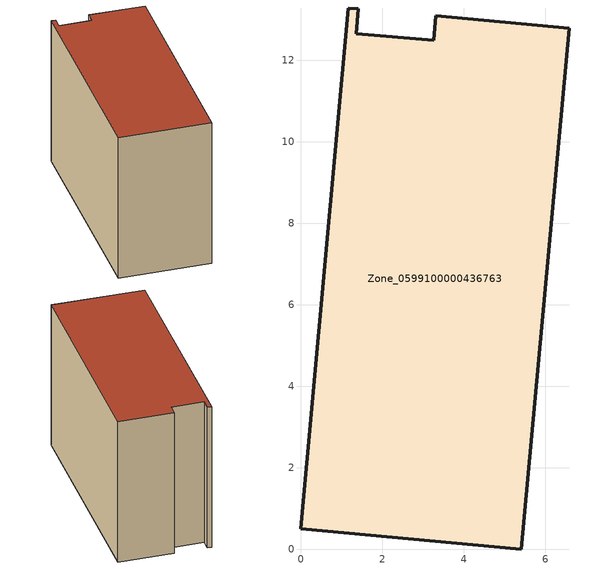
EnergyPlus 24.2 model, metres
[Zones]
Zone_0599100000436763
 floor ground (C_G): 0,0.49 1.16,13.28 1.41,13.26 1.36,12.65 3.26,12.49 3.31,13.09 6.58,12.78 5.4,0 z0
 wall outside (C_F): 5.4,0 6.58,12.78 3.31,13.09 3.26,12.49 1.36,12.65 1.41,13.26 1.16,13.28 0,0.49 5.4,0 z0:9.21
 roof outside (C_R): 1.16,13.28 0,0.49 5.4,0 6.58,12.78 3.31,13.09 3.26,12.49 1.36,12.65 1.41,13.26 z9.21
[BUILDING]
Pand.0599100000436763: North Axis=0; Terrain=City; Loads Convergence Tolerance Value=0.04; Temperature Convergence Tolerance Value=0.4; Solar Distribution=FullExterior; Maximum Number of Warmup Days=25; Minimum Number of Warmup Days=1
[Site:Location]
Rotterdam.The.Hague.AP_ZH_NLD Design_Conditions: Latitude=51.96; Longitude=4.45; Time Zone=1; Elevation=-4.5
[SITE:GROUNDTEMPERATURE:BUILDINGSURFACE]
18, 18, 18, 18, 18, 18, 18, 18, 18, 18, 18, 18
[MATERIAL] Thermal Absorptance=0.9; Solar Absorptance=0.7; Visible Absorptance=0.7
Name | Roughness | Thickness | Conductivity | Density | Specific Heat
G.TI.2006-2014 | MediumSmooth | 0.15 | 0.06 | 540 | 1210
F.TI.2006-2014 | Rough | 0.3 | 0.12 | 1920 | 840
R.TI.2006-2014 | MediumRough | 0.2 | 0.08 | 1500 | 1000
[CONSTRUCTION]
C_G: G.TI.2006-2014
C_F: F.TI.2006-2014
C_R: R.TI.2006-2014
[ZONE]
Zone_0599100000436763: Type=1; Multiplier=1; Ceiling Height=Autocalculate; Volume=Autocalculate; Floor Area=autocalculate; Part of Total Floor Area=Yes
[ZONEINFILTRATION:DESIGNFLOWRATE]
Infil_Zone_0599100000436763: Zone or ZoneList or Space or SpaceList=Zone_0599100000436763; Schedule=AlwaysOn; Design Flow Rate Calculation Method=Flow/Area; Flow Rate per Floor Area=0.0015; Constant Term Coefficient=1; Temperature Term Coefficient=0; Velocity Term Coefficient=0; Velocity Squared Term Coefficient=0
[HVACTEMPLATE:ZONE:IDEALLOADSAIRSYSTEM]
Zone_0599100000436763: Maximum Heating Supply Air Temperature=50; Minimum Cooling Supply Air Temperature=13; Maximum Heating Supply Air Humidity Ratio=0.0156; Minimum Cooling Supply Air Humidity Ratio=0.0077; Heating Limit=NoLimit; Cooling Limit=NoLimit; Dehumidification Control Type=ConstantSensibleHeatRatio; Cooling Sensible Heat Ratio=0.7; Dehumidification Setpoint=60; Humidification Control Type=None; Humidification Setpoint=30; Outdoor Air Method=None; Outdoor Air Flow Rate per Person=0.00944; Outdoor Air Flow Rate per Zone Floor Area=0; Outdoor Air Flow Rate per Zone=0; Demand Controlled Ventilation Type=None; Outdoor Air Economizer Type=NoEconomizer; Heat Recovery Type=None; Sensible Heat Recovery Effectiveness=0.7; Latent Heat Recovery Effectiveness=0.65
[ZONECONTROL:THERMOSTAT]
ThermostatControl_Zone_0599100000436763: Zone or ZoneList=Zone_0599100000436763; Control Type Schedule=DualSetpointControlType; Control 1=Thermostat_Zone_0599100000436763; Temperature Difference Between Cutout And Setpoint=0
[THERMOSTATSETPOINT:DUALSETPOINT]
Thermostat_Zone_0599100000436763: Heating Setpoint Temperature Schedule=HeatingSetpoint_Zone_0599100000436763; Cooling Setpoint Temperature Schedule=CoolingSetpoint_Zone_0599100000436763
[SCHEDULE:COMPACT]
HeatingSetpoint_Zone_0599100000436763: Through: 12/31, For: AllDays, Until: 24:00, 21
CoolingSetpoint_Zone_0599100000436763: Through: 12/31, For: AllDays, Until: 24:00, 24
DualSetpointControlType: Through: 12/31, For: AllDays, Until: 24:00, 4
AlwaysOn: Through: 12/31, For: AllDays, Until: 24:00, 1
